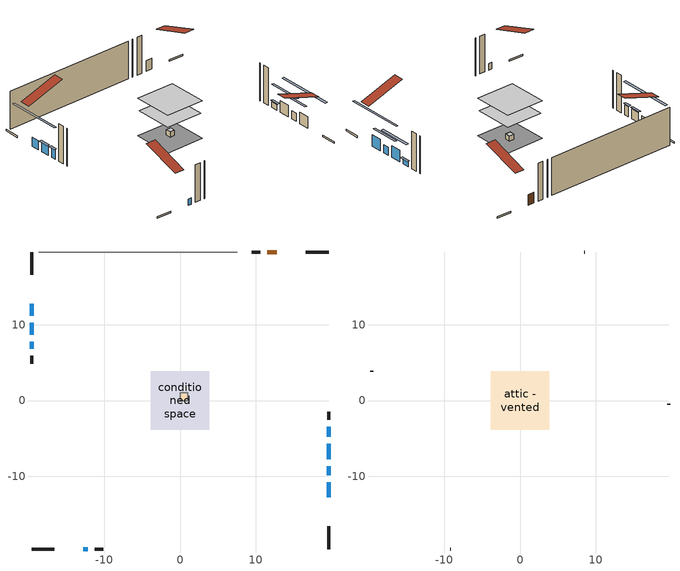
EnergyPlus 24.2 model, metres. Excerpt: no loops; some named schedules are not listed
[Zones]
central ac and furnace airloop ret air zone
 floor adiabatic (AdiabaticConst): 0,0 0,1 1,1 1,0 z0
 wall adiabatic (AdiabaticConst): 0,1 0,0 1,0 1,1 0,1 z0:1
 ceiling adiabatic (AdiabaticConst): 1,0 1,1 0,1 0,0 z1
conditioned space
 floor adiabatic (AdiabaticFloorConstruction): -3.7,-3.7 -3.7,3.7 3.7,3.7 3.7,-3.7 z4.88
 floor foundation (Slab1 construction): -3.85,-3.85 -3.85,3.85 3.85,3.85 3.85,-3.85 z0
 wall outside (RimJoist1 construction): 19.63,19.63 16.65,19.63 / -19.63,-19.63 -16.65,-19.63 / -19.63,19.63 -19.63,16.65 / 19.63,-19.63 19.63,-16.65 z0:0.3
 wall outside (AdiabaticWallConstruction 1): 12.82,19.63 11.52,19.63 z0:2.03
 wall outside (AdiabaticWallConstruction): 19.63,-12.82 19.63,-10.79 / 19.63,-7.76 19.63,-5.73 z0:2.23; -12.82,-19.63 -12.17,-19.63 z0:1.22; 19.63,-9.86 19.63,-8.69 z0:1.58; -19.63,12.82 -19.63,11.23 z0:1.75; 19.63,-4.8 19.63,-3.48 z0:1.07; -19.63,10.3 -19.63,8.68 / -19.63,7.75 -19.63,6.83 z0:1.93
 wall outside (Wall1 construction): 10.59,19.63 9.52,19.63 / -11.24,-19.63 -10.17,-19.63 / -19.63,5.9 -19.63,4.83 / 19.63,-2.55 19.63,-1.48 z0:7.32
 wall adiabatic (Wall5 construction): 7.56,19.63 -18.7,19.63 z0:7.32
 window (WindowConstruction): 19.63,-12.82 19.63,-10.79 z0:2.23
 window (WindowConstruction 1): -12.82,-19.63 -12.17,-19.63 z0:1.22
 window (WindowConstruction 2): 19.63,-9.86 19.63,-8.69 z0:1.58
 window (WindowConstruction 3): 19.63,-7.76 19.63,-5.73 z0:2.23
 window (WindowConstruction 4): -19.63,12.82 -19.63,11.23 z0:1.75
 window (WindowConstruction 5): 19.63,-4.8 19.63,-3.48 z0:1.07
 window (WindowConstruction 6): -19.63,10.3 -19.63,8.68 z0:1.93
 window (WindowConstruction 7): -19.63,7.75 -19.63,6.83 z0:1.93
 door (Door): 12.82,19.63 11.52,19.63 z0:2.03
 ceiling adiabatic (AdiabaticFloorConstruction): 3.7,-3.7 3.7,3.7 -3.7,3.7 -3.7,-3.7 z4.88
attic - vented
 floor to conditioned space (Floor1 construction Reversed): -3.85,-3.85 -3.85,3.85 3.85,3.85 3.85,-3.85 z7.32
 wall outside (Wall4 construction): 8.59,19.63 8.48,19.63 / -9.24,-19.63 -9.14,-19.63 / -19.63,3.9 -19.63,3.8 / 19.63,-0.55 19.63,-0.45 z0:7.32
 roof outside (Roof1 construction): 13.75,19.63,7.32 13.75,12.14,9.81 15.72,12.14,9.81 15.72,19.63,7.32; -13.75,-19.63,7.32 -13.75,-12.14,9.81 -15.72,-12.14,9.81 -15.72,-19.63,7.32; -19.63,13.75,7.32 -12.14,13.75,9.81 -12.14,15.72,9.81 -19.63,15.72,7.32; 19.63,-13.75,7.32 12.14,-13.75,9.81 12.14,-15.72,9.81 19.63,-15.72,7.32
shading: 19.63,-6.18 19.63,-17.43 20.04,-17.43 20.04,-6.18 z6.84; 19.63,-6.46 19.63,-12.09 20.04,-12.09 20.04,-6.46 z3.81; 19.63,-3.5 19.63,-9.99 20.04,-9.99 20.04,-3.5 z4.47; -19.63,6.62 -19.63,17.43 -20.04,17.43 -20.04,6.62 z6.36; 19.63,-3.28 19.63,-5 20.04,-5 20.04,-3.28 z1.27; -19.63,8.48 -19.63,10.5 -20.04,10.5 -20.04,8.48 z2.13; -19.63,6.63 -19.63,7.95 -20.04,7.95 -20.04,6.63 z2.13
[Building]
Building 1: Terrain=Suburbs
[Site:Location]
Toronto Intl AP_ON: Latitude {deg}=43.68; Longitude {deg}=-79.63; Time Zone {hr}=-5; Elevation {m}=173; Keep Site Location Information=Yes
[Site:GroundTemperature:Shallow]
4.59119, 2.66285, 2.50842, 3.42352, 7.09712, 10.7536, 13.9236, 15.9317, 16.1023, 14.4691, 11.3799, 7.83558
[Site:WaterMainsTemperature]
Calculation Method=Schedule; Temperature Schedule=mains temperature schedule
[Material] Roughness=Rough; Thermal Absorptance=0.9
Name | Thickness {m} | Conductivity {W/m-K} | Density {kg/m3} | Specific Heat {J/kg-K} | Solar Absorptance | Visible Absorptance
asphalt or fiberglass shingles | 0.00635 | 0.162714 | 1121.4 | 1465.45 | 0.4 | 0.4
ceiling loosefill ins | 0.169333 | 0.0480833 | 16.02 | 1046.75 | 0.7 | 0.7
ceiling stud and cavity | 0.1397 | 0.583349 | 65.682 | 1177.47 | 0.7 | 0.7
concrete 4.0 in. | 0.1016 | 1.803125 | 2242.8 | 837.4 | 0.7 | 0.7
door material | 0.04445 | 0.053851 | 512.64 | 1214.23 | 0.7 | 0.7
floor covering | 0.0127 | 0.0433444 | 54.468 | 1339.84 | 0.6 | 0.6
floor rigid ins; wall rigid ins | 0.512978 | 0.029427 | 32.04 | 1214.23 | 0.7 | 0.7
floor stud and cavity | 0.1397 | 1.75129 | 37.0049 | 1207.88 | 0.7 | 0.7
furniture material conditioned space 1 | 0.1524 | 0.115458 | 640.8 | 1214.23 | 0.6 | 0.6
gypsum board | 0.0127 | 0.160291 | 801 | 837.4 | 0.6 | 0.6
osb sheathing 0.5 in. | 0.0127 | 0.115458 | 512.64 | 1214.23 | 0.7 | 0.7
osb sheathing 0.5 in. 1 | 0.0127 | 0.115458 | 512.64 | 1214.23 | 0.4 | 0.4
osb sheathing 0.75 in. | 0.01905 | 0.115458 | 512.64 | 1214.23 | 0.7 | 0.7
osb sheathing 2.0 in. | 0.0508 | 0.115458 | 512.64 | 1214.23 | 0.7 | 0.7
rim joist stud and cavity | 0.0508 | 0.0454632 | 125.044 | 1163.47 | 0.6 | 0.6
wall stud and cavity | 0.1397 | 0.0896479 | 139.0536 | 1170.24 | 0.7 | 0.7
wall stud and cavity 1 | 0.0889 | 6.9971 | 50.32683 | 1063.81 | 0.6 | 0.6
wall stud and cavity 2 | 0.1397 | 0.0811608 | 139.0536 | 1170.24 | 0.7 | 0.7
wall stud and cavity 3 | 0.0889 | 0.380278 | 52.3479 | 1209.89 | 0.7 | 0.7
wall stud and cavity 4 | 0.0889 | 0.391764 | 83.0341 | 1211.67 | 0.7 | 0.7
wood siding | 0.0254 | 0.102417 | 544.68 | 1172.36 | 0.4 | 0.4
wood siding 1 | 0.00254 | 0.102417 | 544.68 | 1172.36 | 0.4 | 0.4
wood siding 2; wood siding 3; wood siding 4 | 0.0254 | 0.102417 | 544.68 | 1172.36 | 0.7 | 0.7
[Material:NoMass]
Adiabatic: Roughness=Rough; Thermal Resistance {m2-K/W}=176.1; Thermal Absorptance=0.9; Solar Absorptance=0.7; Visible Absorptance=0.7
[WindowMaterial:SimpleGlazingSystem]
Name | U-Factor {W/m2-K} | Solar Heat Gain Coefficient
WindowMaterial | 2.96278 | 0.61
WindowMaterial 1 | 3.08997 | 0.62
WindowMaterial 2 | 2.91168 | 0.67
WindowMaterial 3 | 2.89351 | 0.69
WindowMaterial 4 | 2.98322 | 0.56
WindowMaterial 5 | 2.90089 | 0.65
WindowMaterial 6 | 2.93609 | 0.6
[Construction]
AdiabaticConst: Adiabatic
AdiabaticFloorConstruction: floor stud and cavity, floor rigid ins, osb sheathing 0.75 in., floor covering
AdiabaticWallConstruction: wood siding 3, wall rigid ins, wall stud and cavity 3, gypsum board
AdiabaticWallConstruction 1: wood siding 4, wall rigid ins, wall stud and cavity 3, gypsum board
Door: door material
Floor1 construction Reversed: gypsum board, ceiling stud and cavity, ceiling loosefill ins
furniture construction conditioned space 1: furniture material conditioned space 1
PartitionWallConstruction: gypsum board, wall stud and cavity 4, gypsum board
RimJoist1 construction: wood siding 2, osb sheathing 2.0 in., rim joist stud and cavity
Roof1 construction: asphalt or fiberglass shingles
Slab1 construction: concrete 4.0 in.
Wall1 construction: wood siding, osb sheathing 0.5 in., wall stud and cavity, gypsum board
Wall4 construction: wood siding 1, wall stud and cavity 1
Wall5 construction: osb sheathing 0.5 in. 1, wall stud and cavity 2, gypsum board
WindowConstruction; WindowConstruction 3: WindowMaterial
WindowConstruction 1: WindowMaterial 1
WindowConstruction 2: WindowMaterial 2
WindowConstruction 4: WindowMaterial 3
WindowConstruction 5: WindowMaterial 4
WindowConstruction 6: WindowMaterial 5
WindowConstruction 7: WindowMaterial 6
[Zone] Multiplier=1
Name | Volume {m3} | Part of Total Floor Area
attic - vented | 24.0188 | Yes
central ac and furnace airloop ret air zone | 1 | No
conditioned space | 435.9 | Yes
[Space]
Name | Zone | Volume {m3} | Space Type
attic - vented 1 | attic - vented | 24.0188
central ac and furnace airloop ret air space | central ac and furnace airloop ret air zone |  | Plenum Space Type
conditioned space 1 | conditioned space | 435.9
[OtherEquipment] Design Level Calculation Method=EquipmentLevel
Name | Fuel Type | Zone or ZoneList or Space or SpaceList | Schedule | Design Level {W} | Fraction Latent | Fraction Radiant | Fraction Lost
central ac and furnace airloop_0 RetCondToDZ; central ac and furnace airloop_0 SupCondToDZ; central ac and furnace airloop_0 SupSensLkToDZ | None | attic - vented 1 | Always On Discrete | 0 | 0 | 0 | 0
central ac and furnace airloop_0 SupLatLkToDZ | None | attic - vented 1 | Always On Discrete | 0 | 1 | 0 | 0
central ac and furnace airloop_0 RetCondToRP; central ac and furnace airloop_0 RetSensLkToRP | None | central ac and furnace airloop ret air space | Always On Discrete | 0 | 0 | 0 | 0
central ac and furnace airloop_0 RetLatLkToRP | None | central ac and furnace airloop ret air space | Always On Discrete | 0 | 1 | 0 | 0
central ac and furnace airloop_0 SupCondToLv; central ac and furnace airloop_0 SupSensLkToCond; mech vent house fan sensible load | None | conditioned space 1 | Always On Discrete | 0 | 0 | 0 | 0
central ac and furnace airloop_0 SupLatLkToCond; mech vent house fan latent load | None | conditioned space 1 | Always On Discrete | 0 | 1 | 0 | 0
clothes dryer 1 | Electricity | conditioned space 1 | clothes dryer schedule | 0 | 0.015 | 0.081 | 0.85
cooking range 1 | Electricity | conditioned space 1 | cooking range schedule | 0 | 0.08 | 0.432 | 0.2
general water use latent | None | conditioned space 1 | general water use schedule | 59.3978 | 1 | 0 | 0
general water use sensible | None | conditioned space 1 | general water use schedule | -58.539 | 0 | 0.6 | 0
water heater energy adjustment1 | NaturalGas | conditioned space 1 | Always On Discrete | 0.01 | 0 | 0 | 1
[ZoneInfiltration:DesignFlowRate] Schedule=Always On Discrete; Design Flow Rate Calculation Method=Flow/Zone; Design Flow Rate {m3/s}=0
Name | Zone or ZoneList or Space or SpaceList
attic_vented 1 duct leakage imbalance infil flow | attic - vented 1
infil flow; natural vent flow; whole house fan flow | conditioned space 1
[ZoneInfiltration:EffectiveLeakageArea]
infil attic - vented 1: Zone or Space=attic - vented 1; Schedule=Always On Discrete; Effective Air Leakage Area {cm2}=2450.48; Stack Coefficient=0.000682425; Wind Coefficient=1.76501e-05
[ZoneMixing] Schedule=Always On Continuous; Design Flow Rate Calculation Method=Flow/Zone; Design Flow Rate {m3/s}=0
Name | Zone or Space | Source Zone or Space
central ac and furnace airloop_0 ZoneMixCondToDZ mix; whole house fan mix | attic - vented | conditioned space
central ac and furnace airloop_0 ZoneMixDZToCond mix | conditioned space | attic - vented
[SpaceList]
Plenum Space Type: central ac and furnace airloop ret air space
[SurfaceProperty:ExposedFoundationPerimeter]
Slab1: Exposed Perimeter Calculation Method=TotalExposedPerimeter; Total Exposed Perimeter {m}=8.10201
[InternalMass] Zone or ZoneList=conditioned space; Space or SpaceList=conditioned space 1
Name | Construction | Surface Area {m2}
furniture mass conditioned space 1 | furniture construction conditioned space 1 | 45.6079
partition wall mass | PartitionWallConstruction | 114.02
[Lights]
interior lighting: Zone or ZoneList or Space or SpaceList=conditioned space 1; Schedule=interior lighting schedule; Design Level Calculation Method=LightingLevel; Lighting Level {W}=343.2; Return Air Fraction=0; Fraction Radiant=0.6; Fraction Visible=0.2; Fraction Replaceable=1
[People]
occupants: Zone or ZoneList or Space or SpaceList=conditioned space 1; Number of People Schedule=occupants schedule; Number of People Calculation Method=People; Number of People=3; Fraction Radiant=0.314171; Sensible Heat Fraction=0.56303; Activity Level Schedule=occupants activity schedule; Carbon Dioxide Generation Rate {m3/s-W}=0; Enable ASHRAE 55 Comfort Warnings=No; Mean Radiant Temperature Calculation Type=EnclosureAveraged
[ElectricEquipment] Zone or ZoneList or Space or SpaceList=conditioned space 1; Design Level Calculation Method=EquipmentLevel
Name | Schedule | Design Level {W} | Fraction Latent | Fraction Radiant | Fraction Lost
clothes dryer | clothes dryer schedule | 140.772 | 0.015 | 0.081 | 0.85
clothes washer | clothes washer schedule | 32.1985 | 0.03 | 0.162 | 0.7
cooking range | cooking range schedule | 208.969 | 0.08 | 0.432 | 0.2
dishwasher | dishwasher schedule | 66.8632 | 0.3 | 0.18 | 0.4
fridge | fridge schedule | 72.9452 | 0 | 0.6 | 0
mech vent bath fan 0 | mech vent bath fan 0 schedule | 50.2 | 0 | 0 | 1
mech vent bath fan 1 | mech vent bath fan 1 schedule | 50.2 | 0 | 0 | 1
mech vent bath fan 2 | mech vent bath fan 2 schedule | 50.2 | 0 | 0 | 1
mech vent house fan | mech vent house fan schedule | 0 | 0 | 0 | 1
mech vent house fan cfis | mech vent house fan cfis schedule | 0 | 0 | 0 | 0
mech vent range fan 0 | mech vent range fan 0 schedule | 57 | 0 | 0 | 1
misc plug loads | misc plug loads schedule | 494.7 | 0.045 | 0.513 | 0.1
whole house fan | Always On Discrete | 0 | 0 | 0 | 1
[AirLoopHVAC:ReturnPlenum]
Air Loop HVAC Return Plenum 1: Zone=central ac and furnace airloop ret air zone
[Foundation:Kiva]
Foundation Kiva 1: Initial Indoor Air Temperature {C}=18; Wall Height Above Grade {m}=0.1016; Wall Depth Below Slab {m}=0.2032
[Foundation:Kiva:Settings]
Soil Conductivity {W/m-K}=0.849921; Soil Density {kg/m3}=1842.3; Soil Specific Heat {J/kg-K}=418.7; Ground Solar Absorptivity=0.9; Ground Thermal Absorptivity=0.9; Ground Surface Roughness {m}=0.03; Far-Field Width {m}=40; Deep-Ground Boundary Condition=ZeroFlux; Deep-Ground Depth {m}=40; Minimum Cell Dimension {m}=0.2; Maximum Cell Growth Coefficient=3; Simulation Timestep=Timestep
[Exterior:Lights]
exterior lighting: Schedule=exterior lighting schedule; Design Level {W}=75.6
[EnergyManagementSystem:Sensor] Output:Variable or Output:Meter Index Key=attic - vented
Name | Output:Variable or Output:Meter
central_ac_and_furnace_airloop_0_DZ_T_s | Zone Air Temperature
central_ac_and_furnace_airloop_0_DZ_W_s | Zone Mean Air Humidity Ratio
[Schedule:Constant]
Name | Hourly Value
Always On Discrete; Always On Continuous; mech vent house fan schedule; mech vent house fan cfis schedule | 1
occupants activity schedule | 117.228
fridge schedule | 0
[Schedule:Week:Daily]
interior lighting schedule Week Rule - Jan1-Jan27: interior lighting schedule day, interior lighting schedule day, interior lighting schedule day, interior lighting schedule day, interior lighting schedule day, interior lighting schedule day, interior lighting schedule day, interior lighting schedule default day, interior lighting schedule default day, interior lighting schedule default day, interior lighting schedule default day, interior lighting schedule default day
interior lighting schedule Week Rule - Jan28-Feb3: interior lighting schedule day, interior lighting schedule day, interior lighting schedule day, interior lighting schedule day, interior lighting schedule day 1, interior lighting schedule day 1, interior lighting schedule day 1, interior lighting schedule default day, interior lighting schedule default day, interior lighting schedule default day, interior lighting schedule default day, interior lighting schedule default day
interior lighting schedule Week Rule - Feb4-Feb24: interior lighting schedule day 1, interior lighting schedule day 1, interior lighting schedule day 1, interior lighting schedule day 1, interior lighting schedule day 1, interior lighting schedule day 1, interior lighting schedule day 1, interior lighting schedule default day, interior lighting schedule default day, interior lighting schedule default day, interior lighting schedule default day, interior lighting schedule default day
interior lighting schedule Week Rule - Feb25-Mar3: interior lighting schedule day 1, interior lighting schedule day 1, interior lighting schedule day 1, interior lighting schedule day 1, interior lighting schedule day 2, interior lighting schedule day 2, interior lighting schedule day 2, interior lighting schedule default day, interior lighting schedule default day, interior lighting schedule default day, interior lighting schedule default day, interior lighting schedule default day
interior lighting schedule Week Rule - Mar4-Mar31: interior lighting schedule day 2, interior lighting schedule day 2, interior lighting schedule day 2, interior lighting schedule day 2, interior lighting schedule day 2, interior lighting schedule day 2, interior lighting schedule day 2, interior lighting schedule default day, interior lighting schedule default day, interior lighting schedule default day, interior lighting schedule default day, interior lighting schedule default day
interior lighting schedule Week Rule - Apr1-Apr28: interior lighting schedule day 3, interior lighting schedule day 3, interior lighting schedule day 3, interior lighting schedule day 3, interior lighting schedule day 3, interior lighting schedule day 3, interior lighting schedule day 3, interior lighting schedule default day, interior lighting schedule default day, interior lighting schedule default day, interior lighting schedule default day, interior lighting schedule default day
interior lighting schedule Week Rule - Apr29-May5: interior lighting schedule day 3, interior lighting schedule day 3, interior lighting schedule day 4, interior lighting schedule day 4, interior lighting schedule day 4, interior lighting schedule day 4, interior lighting schedule day 4, interior lighting schedule default day, interior lighting schedule default day, interior lighting schedule default day, interior lighting schedule default day, interior lighting schedule default day
interior lighting schedule Week Rule - May6-May26: interior lighting schedule day 4, interior lighting schedule day 4, interior lighting schedule day 4, interior lighting schedule day 4, interior lighting schedule day 4, interior lighting schedule day 4, interior lighting schedule day 4, interior lighting schedule default day, interior lighting schedule default day, interior lighting schedule default day, interior lighting schedule default day, interior lighting schedule default day
interior lighting schedule Week Rule - May27-Jun2: interior lighting schedule day 4, interior lighting schedule day 4, interior lighting schedule day 4, interior lighting schedule day 4, interior lighting schedule day 4, interior lighting schedule day 5, interior lighting schedule day 5, interior lighting schedule default day, interior lighting schedule default day, interior lighting schedule default day, interior lighting schedule default day, interior lighting schedule default day
interior lighting schedule Week Rule - Jun3-Jun30: interior lighting schedule day 5, interior lighting schedule day 5, interior lighting schedule day 5, interior lighting schedule day 5, interior lighting schedule day 5, interior lighting schedule day 5, interior lighting schedule day 5, interior lighting schedule default day, interior lighting schedule default day, interior lighting schedule default day, interior lighting schedule default day, interior lighting schedule default day
interior lighting schedule Week Rule - Jul1-Jul28: interior lighting schedule day 6, interior lighting schedule day 6, interior lighting schedule day 6, interior lighting schedule day 6, interior lighting schedule day 6, interior lighting schedule day 6, interior lighting schedule day 6, interior lighting schedule default day, interior lighting schedule default day, interior lighting schedule default day, interior lighting schedule default day, interior lighting schedule default day
interior lighting schedule Week Rule - Jul29-Aug4: interior lighting schedule day 6, interior lighting schedule day 6, interior lighting schedule day 6, interior lighting schedule day 7, interior lighting schedule day 7, interior lighting schedule day 7, interior lighting schedule day 7, interior lighting schedule default day, interior lighting schedule default day, interior lighting schedule default day, interior lighting schedule default day, interior lighting schedule default day
interior lighting schedule Week Rule - Aug5-Aug25: interior lighting schedule day 7, interior lighting schedule day 7, interior lighting schedule day 7, interior lighting schedule day 7, interior lighting schedule day 7, interior lighting schedule day 7, interior lighting schedule day 7, interior lighting schedule default day, interior lighting schedule default day, interior lighting schedule default day, interior lighting schedule default day, interior lighting schedule default day
interior lighting schedule Week Rule - Aug26-Sep1: interior lighting schedule day 7, interior lighting schedule day 7, interior lighting schedule day 7, interior lighting schedule day 7, interior lighting schedule day 7, interior lighting schedule day 7, interior lighting schedule day 8, interior lighting schedule default day, interior lighting schedule default day, interior lighting schedule default day, interior lighting schedule default day, interior lighting schedule default day
interior lighting schedule Week Rule - Sep2-Sep29: interior lighting schedule day 8, interior lighting schedule day 8, interior lighting schedule day 8, interior lighting schedule day 8, interior lighting schedule day 8, interior lighting schedule day 8, interior lighting schedule day 8, interior lighting schedule default day, interior lighting schedule default day, interior lighting schedule default day, interior lighting schedule default day, interior lighting schedule default day
interior lighting schedule Week Rule - Sep30-Oct6: interior lighting schedule day 8, interior lighting schedule day 9, interior lighting schedule day 9, interior lighting schedule day 9, interior lighting schedule day 9, interior lighting schedule day 9, interior lighting schedule day 9, interior lighting schedule default day, interior lighting schedule default day, interior lighting schedule default day, interior lighting schedule default day, interior lighting schedule default day
interior lighting schedule Week Rule - Oct7-Oct27: interior lighting schedule day 9, interior lighting schedule day 9, interior lighting schedule day 9, interior lighting schedule day 9, interior lighting schedule day 9, interior lighting schedule day 9, interior lighting schedule day 9, interior lighting schedule default day, interior lighting schedule default day, interior lighting schedule default day, interior lighting schedule default day, interior lighting schedule default day
interior lighting schedule Week Rule - Oct28-Nov3: interior lighting schedule day 9, interior lighting schedule day 9, interior lighting schedule day 9, interior lighting schedule day 9, interior lighting schedule day 10, interior lighting schedule day 10, interior lighting schedule day 10, interior lighting schedule default day, interior lighting schedule default day, interior lighting schedule default day, interior lighting schedule default day, interior lighting schedule default day
interior lighting schedule Week Rule - Nov4-Nov24: interior lighting schedule day 10, interior lighting schedule day 10, interior lighting schedule day 10, interior lighting schedule day 10, interior lighting schedule day 10, interior lighting schedule day 10, interior lighting schedule day 10, interior lighting schedule default day, interior lighting schedule default day, interior lighting schedule default day, interior lighting schedule default day, interior lighting schedule default day
interior lighting schedule Week Rule - Nov25-Dec1: interior lighting schedule day 10, interior lighting schedule day 10, interior lighting schedule day 10, interior lighting schedule day 10, interior lighting schedule day 10, interior lighting schedule day 10, interior lighting schedule day 11, interior lighting schedule default day, interior lighting schedule default day, interior lighting schedule default day, interior lighting schedule default day, interior lighting schedule default day
interior lighting schedule Week Rule - Dec2-Dec31: interior lighting schedule day 11, interior lighting schedule day 11, interior lighting schedule day 11, interior lighting schedule day 11, interior lighting schedule day 11, interior lighting schedule day 11, interior lighting schedule day 11, interior lighting schedule default day, interior lighting schedule default day, interior lighting schedule default day, interior lighting schedule default day, interior lighting schedule default day
occupants schedule Week Rule - Jan1-Dec31: occupants schedule day, occupants schedule day, occupants schedule day, occupants schedule day, occupants schedule day, occupants schedule day, occupants schedule day, occupants schedule default day, occupants schedule default day, occupants schedule default day, occupants schedule default day, occupants schedule default day
clothes dryer schedule Week Rule - Jan1-Dec31: clothes dryer schedule day, clothes dryer schedule day, clothes dryer schedule day, clothes dryer schedule day, clothes dryer schedule day, clothes dryer schedule day, clothes dryer schedule day, clothes dryer schedule default day, clothes dryer schedule default day, clothes dryer schedule default day, clothes dryer schedule default day, clothes dryer schedule default day
clothes washer schedule Week Rule - Jan1-Dec31: clothes washer schedule day, clothes washer schedule day, clothes washer schedule day, clothes washer schedule day, clothes washer schedule day, clothes washer schedule day, clothes washer schedule day, clothes washer schedule default day, clothes washer schedule default day, clothes washer schedule default day, clothes washer schedule default day, clothes washer schedule default day
cooking range schedule Week Rule - Jan1-Dec31: cooking range schedule day, cooking range schedule day, cooking range schedule day, cooking range schedule day, cooking range schedule day, cooking range schedule day, cooking range schedule day, cooking range schedule default day, cooking range schedule default day, cooking range schedule default day, cooking range schedule default day, cooking range schedule default day
dishwasher schedule Week Rule - Jan1-Dec31: dishwasher schedule day, dishwasher schedule day, dishwasher schedule day, dishwasher schedule day, dishwasher schedule day, dishwasher schedule day, dishwasher schedule day, dishwasher schedule default day, dishwasher schedule default day, dishwasher schedule default day, dishwasher schedule default day, dishwasher schedule default day
mech vent bath fan 0 schedule Week Rule - Jan1-Dec31: mech vent bath fan 0 schedule day, mech vent bath fan 0 schedule day, mech vent bath fan 0 schedule day, mech vent bath fan 0 schedule day, mech vent bath fan 0 schedule day, mech vent bath fan 0 schedule day, mech vent bath fan 0 schedule day, mech vent bath fan 0 schedule default day, mech vent bath fan 0 schedule default day, mech vent bath fan 0 schedule default day, mech vent bath fan 0 schedule default day, mech vent bath fan 0 schedule default day
mech vent bath fan 1 schedule Week Rule - Jan1-Dec31: mech vent bath fan 1 schedule day, mech vent bath fan 1 schedule day, mech vent bath fan 1 schedule day, mech vent bath fan 1 schedule day, mech vent bath fan 1 schedule day, mech vent bath fan 1 schedule day, mech vent bath fan 1 schedule day, mech vent bath fan 1 schedule default day, mech vent bath fan 1 schedule default day, mech vent bath fan 1 schedule default day, mech vent bath fan 1 schedule default day, mech vent bath fan 1 schedule default day
mech vent bath fan 2 schedule Week Rule - Jan1-Dec31: mech vent bath fan 2 schedule day, mech vent bath fan 2 schedule day, mech vent bath fan 2 schedule day, mech vent bath fan 2 schedule day, mech vent bath fan 2 schedule day, mech vent bath fan 2 schedule day, mech vent bath fan 2 schedule day, mech vent bath fan 2 schedule default day, mech vent bath fan 2 schedule default day, mech vent bath fan 2 schedule default day, mech vent bath fan 2 schedule default day, mech vent bath fan 2 schedule default day
mech vent range fan 0 schedule Week Rule - Jan1-Dec31: mech vent range fan 0 schedule day, mech vent range fan 0 schedule day, mech vent range fan 0 schedule day, mech vent range fan 0 schedule day, mech vent range fan 0 schedule day, mech vent range fan 0 schedule day, mech vent range fan 0 schedule day, mech vent range fan 0 schedule default day, mech vent range fan 0 schedule default day, mech vent range fan 0 schedule default day, mech vent range fan 0 schedule default day, mech vent range fan 0 schedule default day
misc plug loads schedule Week Rule - Jan1-Dec31: misc plug loads schedule day, misc plug loads schedule day, misc plug loads schedule day, misc plug loads schedule day, misc plug loads schedule day, misc plug loads schedule day, misc plug loads schedule day, misc plug loads schedule default day, misc plug loads schedule default day, misc plug loads schedule default day, misc plug loads schedule default day, misc plug loads schedule default day
general water use schedule Week Rule - Jan1-Dec31: general water use schedule day, general water use schedule day, general water use schedule day, general water use schedule day, general water use schedule day, general water use schedule day, general water use schedule day, general water use schedule default day, general water use schedule default day, general water use schedule default day, general water use schedule default day, general water use schedule default day
exterior lighting schedule Week Rule - Jan1-Jan27: exterior lighting schedule day, exterior lighting schedule day, exterior lighting schedule day, exterior lighting schedule day, exterior lighting schedule day, exterior lighting schedule day, exterior lighting schedule day, exterior lighting schedule default day, exterior lighting schedule default day, exterior lighting schedule default day, exterior lighting schedule default day, exterior lighting schedule default day
exterior lighting schedule Week Rule - Jan28-Feb3: exterior lighting schedule day, exterior lighting schedule day, exterior lighting schedule day, exterior lighting schedule day, exterior lighting schedule day 1, exterior lighting schedule day 1, exterior lighting schedule day 1, exterior lighting schedule default day, exterior lighting schedule default day, exterior lighting schedule default day, exterior lighting schedule default day, exterior lighting schedule default day
exterior lighting schedule Week Rule - Feb4-Feb24: exterior lighting schedule day 1, exterior lighting schedule day 1, exterior lighting schedule day 1, exterior lighting schedule day 1, exterior lighting schedule day 1, exterior lighting schedule day 1, exterior lighting schedule day 1, exterior lighting schedule default day, exterior lighting schedule default day, exterior lighting schedule default day, exterior lighting schedule default day, exterior lighting schedule default day
exterior lighting schedule Week Rule - Feb25-Mar3: exterior lighting schedule day 1, exterior lighting schedule day 1, exterior lighting schedule day 1, exterior lighting schedule day 1, exterior lighting schedule day 2, exterior lighting schedule day 2, exterior lighting schedule day 2, exterior lighting schedule default day, exterior lighting schedule default day, exterior lighting schedule default day, exterior lighting schedule default day, exterior lighting schedule default day
exterior lighting schedule Week Rule - Mar4-Mar31: exterior lighting schedule day 2, exterior lighting schedule day 2, exterior lighting schedule day 2, exterior lighting schedule day 2, exterior lighting schedule day 2, exterior lighting schedule day 2, exterior lighting schedule day 2, exterior lighting schedule default day, exterior lighting schedule default day, exterior lighting schedule default day, exterior lighting schedule default day, exterior lighting schedule default day
exterior lighting schedule Week Rule - Apr1-Apr28: exterior lighting schedule day 3, exterior lighting schedule day 3, exterior lighting schedule day 3, exterior lighting schedule day 3, exterior lighting schedule day 3, exterior lighting schedule day 3, exterior lighting schedule day 3, exterior lighting schedule default day, exterior lighting schedule default day, exterior lighting schedule default day, exterior lighting schedule default day, exterior lighting schedule default day
exterior lighting schedule Week Rule - Apr29-May5: exterior lighting schedule day 3, exterior lighting schedule day 3, exterior lighting schedule day 4, exterior lighting schedule day 4, exterior lighting schedule day 4, exterior lighting schedule day 4, exterior lighting schedule day 4, exterior lighting schedule default day, exterior lighting schedule default day, exterior lighting schedule default day, exterior lighting schedule default day, exterior lighting schedule default day
exterior lighting schedule Week Rule - May6-May26: exterior lighting schedule day 4, exterior lighting schedule day 4, exterior lighting schedule day 4, exterior lighting schedule day 4, exterior lighting schedule day 4, exterior lighting schedule day 4, exterior lighting schedule day 4, exterior lighting schedule default day, exterior lighting schedule default day, exterior lighting schedule default day, exterior lighting schedule default day, exterior lighting schedule default day
exterior lighting schedule Week Rule - May27-Jun2: exterior lighting schedule day 4, exterior lighting schedule day 4, exterior lighting schedule day 4, exterior lighting schedule day 4, exterior lighting schedule day 4, exterior lighting schedule day 5, exterior lighting schedule day 5, exterior lighting schedule default day, exterior lighting schedule default day, exterior lighting schedule default day, exterior lighting schedule default day, exterior lighting schedule default day
exterior lighting schedule Week Rule - Jun3-Jun30: exterior lighting schedule day 5, exterior lighting schedule day 5, exterior lighting schedule day 5, exterior lighting schedule day 5, exterior lighting schedule day 5, exterior lighting schedule day 5, exterior lighting schedule day 5, exterior lighting schedule default day, exterior lighting schedule default day, exterior lighting schedule default day, exterior lighting schedule default day, exterior lighting schedule default day
exterior lighting schedule Week Rule - Jul1-Jul28: exterior lighting schedule day 6, exterior lighting schedule day 6, exterior lighting schedule day 6, exterior lighting schedule day 6, exterior lighting schedule day 6, exterior lighting schedule day 6, exterior lighting schedule day 6, exterior lighting schedule default day, exterior lighting schedule default day, exterior lighting schedule default day, exterior lighting schedule default day, exterior lighting schedule default day
exterior lighting schedule Week Rule - Jul29-Aug4: exterior lighting schedule day 6, exterior lighting schedule day 6, exterior lighting schedule day 6, exterior lighting schedule day 7, exterior lighting schedule day 7, exterior lighting schedule day 7, exterior lighting schedule day 7, exterior lighting schedule default day, exterior lighting schedule default day, exterior lighting schedule default day, exterior lighting schedule default day, exterior lighting schedule default day
exterior lighting schedule Week Rule - Aug5-Aug25: exterior lighting schedule day 7, exterior lighting schedule day 7, exterior lighting schedule day 7, exterior lighting schedule day 7, exterior lighting schedule day 7, exterior lighting schedule day 7, exterior lighting schedule day 7, exterior lighting schedule default day, exterior lighting schedule default day, exterior lighting schedule default day, exterior lighting schedule default day, exterior lighting schedule default day
exterior lighting schedule Week Rule - Aug26-Sep1: exterior lighting schedule day 7, exterior lighting schedule day 7, exterior lighting schedule day 7, exterior lighting schedule day 7, exterior lighting schedule day 7, exterior lighting schedule day 7, exterior lighting schedule day 8, exterior lighting schedule default day, exterior lighting schedule default day, exterior lighting schedule default day, exterior lighting schedule default day, exterior lighting schedule default day
[Schedule:Year]
interior lighting schedule: interior lighting schedule Week Rule - Jan1-Jan27, 1, 1, 1, 27, interior lighting schedule Week Rule - Jan28-Feb3, 1, 28, 2, 3, interior lighting schedule Week Rule - Feb4-Feb24, 2, 4, 2, 24, interior lighting schedule Week Rule - Feb25-Mar3, 2, 25, 3, 3, interior lighting schedule Week Rule - Mar4-Mar31, 3, 4, 3, 31, interior lighting schedule Week Rule - Apr1-Apr28, 4, 1, 4, 28, interior lighting schedule Week Rule - Apr29-May5, 4, 29, 5, 5, interior lighting schedule Week Rule - May6-May26, 5, 6, 5, 26, interior lighting schedule Week Rule - May27-Jun2, 5, 27, 6, 2, interior lighting schedule Week Rule - Jun3-Jun30, 6, 3, 6, 30, interior lighting schedule Week Rule - Jul1-Jul28, 7, 1, 7, 28, interior lighting schedule Week Rule - Jul29-Aug4, 7, 29, 8, 4, interior lighting schedule Week Rule - Aug5-Aug25, 8, 5, 8, 25, interior lighting schedule Week Rule - Aug26-Sep1, 8, 26, 9, 1, interior lighting schedule Week Rule - Sep2-Sep29, 9, 2, 9, 29, interior lighting schedule Week Rule - Sep30-Oct6, 9, 30, 10, 6, interior lighting schedule Week Rule - Oct7-Oct27, 10, 7, 10, 27, interior lighting schedule Week Rule - Oct28-Nov3, 10, 28, 11, 3, interior lighting schedule Week Rule - Nov4-Nov24, 11, 4, 11, 24, interior lighting schedule Week Rule - Nov25-Dec1, 11, 25, 12, 1, interior lighting schedule Week Rule - Dec2-Dec31, 12, 2, 12, 31
occupants schedule: occupants schedule Week Rule - Jan1-Dec31, 1, 1, 12, 31
clothes dryer schedule: clothes dryer schedule Week Rule - Jan1-Dec31, 1, 1, 12, 31
clothes washer schedule: clothes washer schedule Week Rule - Jan1-Dec31, 1, 1, 12, 31
cooking range schedule: cooking range schedule Week Rule - Jan1-Dec31, 1, 1, 12, 31
dishwasher schedule: dishwasher schedule Week Rule - Jan1-Dec31, 1, 1, 12, 31
mech vent bath fan 0 schedule: mech vent bath fan 0 schedule Week Rule - Jan1-Dec31, 1, 1, 12, 31
mech vent bath fan 1 schedule: mech vent bath fan 1 schedule Week Rule - Jan1-Dec31, 1, 1, 12, 31
mech vent bath fan 2 schedule: mech vent bath fan 2 schedule Week Rule - Jan1-Dec31, 1, 1, 12, 31
mech vent range fan 0 schedule: mech vent range fan 0 schedule Week Rule - Jan1-Dec31, 1, 1, 12, 31
misc plug loads schedule: misc plug loads schedule Week Rule - Jan1-Dec31, 1, 1, 12, 31
general water use schedule: general water use schedule Week Rule - Jan1-Dec31, 1, 1, 12, 31
exterior lighting schedule: exterior lighting schedule Week Rule - Jan1-Jan27, 1, 1, 1, 27, exterior lighting schedule Week Rule - Jan28-Feb3, 1, 28, 2, 3, exterior lighting schedule Week Rule - Feb4-Feb24, 2, 4, 2, 24, exterior lighting schedule Week Rule - Feb25-Mar3, 2, 25, 3, 3, exterior lighting schedule Week Rule - Mar4-Mar31, 3, 4, 3, 31, exterior lighting schedule Week Rule - Apr1-Apr28, 4, 1, 4, 28, exterior lighting schedule Week Rule - Apr29-May5, 4, 29, 5, 5, exterior lighting schedule Week Rule - May6-May26, 5, 6, 5, 26, exterior lighting schedule Week Rule - May27-Jun2, 5, 27, 6, 2, exterior lighting schedule Week Rule - Jun3-Jun30, 6, 3, 6, 30, exterior lighting schedule Week Rule - Jul1-Jul28, 7, 1, 7, 28, exterior lighting schedule Week Rule - Jul29-Aug4, 7, 29, 8, 4, exterior lighting schedule Week Rule - Aug5-Aug25, 8, 5, 8, 25, exterior lighting schedule Week Rule - Aug26-Sep1, 8, 26, 9, 1, exterior lighting schedule Week Rule - Sep2-Sep29, 9, 2, 9, 29, exterior lighting schedule Week Rule - Sep30-Oct6, 9, 30, 10, 6, exterior lighting schedule Week Rule - Oct7-Oct27, 10, 7, 10, 27, exterior lighting schedule Week Rule - Oct28-Nov3, 10, 28, 11, 3, exterior lighting schedule Week Rule - Nov4-Nov24, 11, 4, 11, 24, exterior lighting schedule Week Rule - Nov25-Dec1, 11, 25, 12, 1, exterior lighting schedule Week Rule - Dec2-Dec31, 12, 2, 12, 31
[Schedule:Compact]
mains temperature schedule: Through: 01/01, For: AllDays, Until: 24:00, 8.43722, Through: 01/02, For: AllDays, Until: 24:00, 8.37111, Through: 01/03, For: AllDays, Until: 24:00, 8.30611, Through: 01/04, For: AllDays, Until: 24:00, 8.24222, Through: 01/05, For: AllDays, Until: 24:00, 8.17944, Through: 01/06, For: AllDays, Until: 24:00, 8.11833, Through: 01/07, For: AllDays, Until: 24:00, 8.05833, Through: 01/08, For: AllDays, Until: 24:00, 7.99944, Through: 01/09, For: AllDays, Until: 24:00, 7.94222, Through: 01/10, For: AllDays, Until: 24:00, 7.88611, Through: 01/11, For: AllDays, Until: 24:00, 7.83167, Through: 01/12, For: AllDays, Until: 24:00, 7.77833, Through: 01/13, For: AllDays, Until: 24:00, 7.72611, Through: 01/14, For: AllDays, Until: 24:00, 7.67556, Through: 01/15, For: AllDays, Until: 24:00, 7.62667, Through: 01/16, For: AllDays, Until: 24:00, 7.57889, Through: 01/17, For: AllDays, Until: 24:00, 7.53278, Through: 01/18, For: AllDays, Until: 24:00, 7.48778, Through: 01/19, For: AllDays, Until: 24:00, 7.44444, Through: 01/20, For: AllDays, Until: 24:00, 7.40278, Through: 01/21, For: AllDays, Until: 24:00, 7.36278, Through: 01/22, For: AllDays, Until: 24:00, 7.32389, Through: 01/23, For: AllDays, Until: 24:00, 7.28667, Through: 01/24, For: AllDays, Until: 24:00, 7.25056, Through: 01/25, For: AllDays, Until: 24:00, 7.21667, Through: 01/26, For: AllDays, Until: 24:00, 7.18389, Through: 01/27, For: AllDays, Until: 24:00, 7.15278, Through: 01/28, For: AllDays, Until: 24:00, 7.12333, Through: 01/29, For: AllDays, Until: 24:00, 7.09556, Through: 01/30, For: AllDays, Until: 24:00, 7.06944, Through: 01/31, For: AllDays, Until: 24:00, 7.04444, Through: 02/01, For: AllDays, Until: 24:00, 7.02167, Through: 02/02, For: AllDays, Until: 24:00, 7, Through: 02/03, For: AllDays, Until: 24:00, 6.98, Through: 02/04, For: AllDays, Until: 24:00, 6.96222, Through: 02/05, For: AllDays, Until: 24:00, 6.94556, Through: 02/06, For: AllDays, Until: 24:00, 6.93056, Through: 02/07, For: AllDays, Until: 24:00, 6.91722, Through: 02/08, For: AllDays, Until: 24:00, 6.90556, Through: 02/09, For: AllDays, Until: 24:00, 6.89556, Through: 02/10, For: AllDays, Until: 24:00, 6.88722, Through: 02/11, For: AllDays, Until: 24:00, 6.88056, Through: 02/12, For: AllDays, Until: 24:00, 6.875, Through: 02/13, For: AllDays, Until: 24:00, 6.87167, Through: 02/14, For: AllDays, Until: 24:00, 6.87, Through: 02/15, For: AllDays, Until: 24:00, 6.87, Through: 02/16, For: AllDays, Until: 24:00, 6.87167, Through: 02/17, For: AllDays, Until: 24:00, 6.875, Through: 02/18, For: AllDays, Until: 24:00, 6.88, Through: 02/19, For: AllDays, Until: 24:00, 6.88611, Through: 02/20, For: AllDays, Until: 24:00, 6.89444, Through: 02/21, For: AllDays, Until: 24:00, 6.90444, Through: 02/22, For: AllDays, Until: 24:00, 6.91611, Through: 02/23, For: AllDays, Until: 24:00, 6.92889, Through: 02/24, For: AllDays, Until: 24:00, 6.94389, Through: 02/25, For: AllDays, Until: 24:00, 6.96056, Through: 02/26, For: AllDays, Until: 24:00, 6.97833, Through: 02/27, For: AllDays, Until: 24:00, 6.99833, Through: 02/28, For: AllDays, Until: 24:00, 7.01944, Through: 03/01, For: AllDays, Until: 24:00, 7.04222, Through: 03/02, For: AllDays, Until: 24:00, 7.06667, Through: 03/03, For: AllDays, Until: 24:00, 7.09278, Through: 03/04, For: AllDays, Until: 24:00, 7.12056, Through: 03/05, For: AllDays, Until: 24:00, 7.15, Through: 03/06, For: AllDays, Until: 24:00, 7.18111, Through: 03/07, For: AllDays, Until: 24:00, 7.21333, Through: 03/08, For: AllDays, Until: 24:00, 7.24722, Through: 03/09, For: AllDays, Until: 24:00, 7.28278, Through: 03/10, For: AllDays, Until: 24:00, 7.32, Through: 03/11, For: AllDays, Until: 24:00, 7.35889, Through: 03/12, For: AllDays, Until: 24:00, 7.39889, Through: 03/13, For: AllDays, Until: 24:00, 7.44056, Through: 03/14, For: AllDays, Until: 24:00, 7.48389, Through: 03/15, For: AllDays, Until: 24:00, 7.52833, Through: 03/16, For: AllDays, Until: 24:00, 7.57444, Through: 03/17, For: AllDays, Until: 24:00, 7.62222, Through: 03/18, For: AllDays, Until: 24:00, 7.67111, Through: 03/19, For: AllDays, Until: 24:00, 7.72111, Through: 03/20, For: AllDays, Until: 24:00, 7.77333, Through: 03/21, For: AllDays, Until: 24:00, 7.82611, Through: 03/22, For: AllDays, Until: 24:00, 7.88111, Through: 03/23, For: AllDays, Until: 24:00, 7.93667, Through: 03/24, For: AllDays, Until: 24:00, 7.99389, Through: 03/25, For: AllDays, Until: 24:00, 8.05278, Through: 03/26, For: AllDays, Until: 24:00, 8.11278, Through: 03/27, For: AllDays, Until: 24:00, 8.17389, Through: 03/28, For: AllDays, Until: 24:00, 8.23611, Through: 03/29, For: AllDays, Until: 24:00, 8.3, Through: 03/30, For: AllDays, Until: 24:00, 8.365, Through: 03/31, For: AllDays, Until: 24:00, 8.43111, Through: 04/01, For: AllDays, Until: 24:00, 8.49833, Through: 04/02, For: AllDays, Until: 24:00, 8.56722, Through: 04/03, For: AllDays, Until: 24:00, 8.63667, Through: 04/04, For: AllDays, Until: 24:00, 8.70778, Through: 04/05, For: AllDays, Until: 24:00, 8.77944, Through: 04/06, For: AllDays, Until: 24:00, 8.85278, Through: 04/07, For: AllDays, Until: 24:00, 8.92667, Through: 04/08, For: AllDays, Until: 24:00, 9.00222, Through: 04/09, For: AllDays, Until: 24:00, 9.07833, Through: 04/10, For: AllDays, Until: 24:00, 9.15556, Through: 04/11, For: AllDays, Until: 24:00, 9.23389, Through: 04/12, For: AllDays, Until: 24:00, 9.31278, Through: 04/13, For: AllDays, Until: 24:00, 9.39278, Through: 04/14, For: AllDays, Until: 24:00, 9.47389, Through: 04/15, For: AllDays, Until: 24:00, 9.55611, Through: 04/16, For: AllDays, Until: 24:00, 9.63833, Through: 04/17, For: AllDays, Until: 24:00, 9.72222, Through: 04/18, For: AllDays, Until: 24:00, 9.80667, Through: 04/19, For: AllDays, Until: 24:00, 9.89167, Through: 04/20, For: AllDays, Until: 24:00, 9.97778, Through: 04/21, For: AllDays, Until: 24:00, 10.0644, Through: 04/22, For: AllDays, Until: 24:00, 10.1517, Through: 04/23, For: AllDays, Until: 24:00, 10.24, Through: 04/24, For: AllDays, Until: 24:00, 10.3289, Through: 04/25, For: AllDays, Until: 24:00, 10.4183, Through: 04/26, For: AllDays, Until: 24:00, 10.5083, Through: 04/27, For: AllDays, Until: 24:00, 10.5989, Through: 04/28, For: AllDays, Until: 24:00, 10.69, Through: 04/29, For: AllDays, Until: 24:00, 10.7817, Through: 04/30, For: AllDays, Until: 24:00, 10.8739, Through: 05/01, For: AllDays, Until: 24:00, 10.9667, Through: 05/02, For: AllDays, Until: 24:00, 11.0594, Through: 05/03, For: AllDays, Until: 24:00, 11.1533, Through: 05/04, For: AllDays, Until: 24:00, 11.2472, Through: 05/05, For: AllDays, Until: 24:00, 11.3411, Through: 05/06, For: AllDays, Until: 24:00, 11.4361, Through: 05/07, For: AllDays, Until: 24:00, 11.5306, Through: 05/08, For: AllDays, Until: 24:00, 11.6261, Through: 05/09, For: AllDays, Until: 24:00, 11.7217, Through: 05/10, For: AllDays, Until: 24:00, 11.8172, Through: 05/11, For: AllDays, Until: 24:00, 11.9128, Through: 05/12, For: AllDays, Until: 24:00, 12.0089, Through: 05/13, For: AllDays, Until: 24:00, 12.105, Through: 05/14, For: AllDays, Until: 24:00, 12.2017, Through: 05/15, For: AllDays, Until: 24:00, 12.2978, Through: 05/16, For: AllDays, Until: 24:00, 12.3944, Through: 05/17, For: AllDays, Until: 24:00, 12.4906, Through: 05/18, For: AllDays, Until: 24:00, 12.5872, Through: 05/19, For: AllDays, Until: 24:00, 12.6833, Through: 05/20, For: AllDays, Until: 24:00, 12.78, Through: 05/21, For: AllDays, Until: 24:00, 12.8761, Through: 05/22, For: AllDays, Until: 24:00, 12.9722, Through: 05/23, For: AllDays, Until: 24:00, 13.0683, Through: 05/24, For: AllDays, Until: 24:00, 13.1639, Through: 05/25, For: AllDays, Until: 24:00, 13.2594, Through: 05/26, For: AllDays, Until: 24:00, 13.355, Through: 05/27, For: AllDays, Until: 24:00, 13.45, Through: 05/28, For: AllDays, Until: 24:00, 13.545, Through: 05/29, For: AllDays, Until: 24:00, 13.6394, Through: 05/30, For: AllDays, Until: 24:00, 13.7333, Through: 05/31, For: AllDays, Until: 24:00, 13.8272, Through: 06/01, For: AllDays, Until: 24:00, 13.9206, Through: 06/02, For: AllDays, Until: 24:00, 14.0139, Through: 06/03, For: AllDays, Until: 24:00, 14.1061, Through: 06/04, For: AllDays, Until: 24:00, 14.1983, Through: 06/05, For: AllDays, Until: 24:00, 14.2894, Through: 06/06, For: AllDays, Until: 24:00, 14.3806, Through: 06/07, For: AllDays, Until: 24:00, 14.4711, Through: 06/08, For: AllDays, Until: 24:00, 14.5606, Through: 06/09, For: AllDays, Until: 24:00, 14.65, Through: 06/10, For: AllDays, Until: 24:00, 14.7383, Through: 06/11, For: AllDays, Until: 24:00, 14.8267, Through: 06/12, For: AllDays, Until: 24:00, 14.9133, Through: 06/13, For: AllDays, Until: 24:00, 15, Through: 06/14, For: AllDays, Until: 24:00, 15.0856, Through: 06/15, For: AllDays, Until: 24:00, 15.1706, Through: 06/16, For: AllDays, Until: 24:00, 15.255, Through: 06/17, For: AllDays, Until: 24:00, 15.3383, Through: 06/18, For: AllDays, Until: 24:00, 15.4206, Through: 06/19, For: AllDays, Until: 24:00, 15.5022, Through: 06/20, For: AllDays, Until: 24:00, 15.5828, Through: 06/21, For: AllDays, Until: 24:00, 15.6628, Through: 06/22, For: AllDays, Until: 24:00, 15.7417, Through: 06/23, For: AllDays, Until: 24:00, 15.8194, Through: 06/24, For: AllDays, Until: 24:00, 15.8961, Through: 06/25, For: AllDays, Until: 24:00, 15.9722, Through: 06/26, For: AllDays, Until: 24:00, 16.0467, Through: 06/27, For: AllDays, Until: 24:00, 16.1206, Through: 06/28, For: AllDays, Until: 24:00, 16.1933, Through: 06/29, For: AllDays, Until: 24:00, 16.265, Through: 06/30, For: AllDays, Until: 24:00, 16.3356, Through: 07/01, For: AllDays, Until: 24:00, 16.4044, Through: 07/02, For: AllDays, Until: 24:00, 16.4728, Through: 07/03, For: AllDays, Until: 24:00, 16.54, Through: 07/04, For: AllDays, Until: 24:00, 16.6056, Through: 07/05, For: AllDays, Until: 24:00, 16.67, Through: 07/06, For: AllDays, Until: 24:00, 16.7333, Through: 07/07, For: AllDays, Until: 24:00, 16.7956, Through: 07/08, For: AllDays, Until: 24:00, 16.8561, Through: 07/09, For: AllDays, Until: 24:00, 16.9156, Through: 07/10, For: AllDays, Until: 24:00, 16.9739, Through: 07/11, For: AllDays, Until: 24:00, 17.0306, Through: 07/12, For: AllDays, Until: 24:00, 17.0861, Through: 07/13, For: AllDays, Until: 24:00, 17.14, Through: 07/14, For: AllDays, Until: 24:00, 17.1928, Through: 07/15, For: AllDays, Until: 24:00, 17.2439, Through: 07/16, For: AllDays, Until: 24:00, 17.2939, Through: 07/17, For: AllDays, Until: 24:00, 17.3422, Through: 07/18, For: AllDays, Until: 24:00, 17.3894, Through: 07/19, For: AllDays, Until: 24:00, 17.435, Through: 07/20, For: AllDays, Until: 24:00, 17.4794, Through: 07/21, For: AllDays, Until: 24:00, 17.5217, Through: 07/22, For: AllDays, Until: 24:00, 17.5628, Through: 07/23, For: AllDays, Until: 24:00, 17.6028, Through: 07/24, For: AllDays, Until: 24:00, 17.6406, Through: 07/25, For: AllDays, Until: 24:00, 17.6772, Through: 07/26, For: AllDays, Until: 24:00, 17.7122, Through: 07/27, For: AllDays, Until: 24:00, 17.7456, Through: 07/28, For: AllDays, Until: 24:00, 17.7778, Through: 07/29, For: AllDays, Until: 24:00, 17.8078, Through: 07/30, For: AllDays, Until: 24:00, 17.8367, Through: 07/31, For: AllDays, Until: 24:00, 17.8639, Through: 08/01, For: AllDays, Until: 24:00, 17.8894, Through: 08/02, For: AllDays, Until: 24:00, 17.9133, Through: 08/03, For: AllDays, Until: 24:00, 17.9361, Through: 08/04, For: AllDays, Until: 24:00, 17.9567, Through: 08/05, For: AllDays, Until: 24:00, 17.9756, Through: 08/06, For: AllDays, Until: 24:00, 17.9933, Through: 08/07, For: AllDays, Until: 24:00, 18.0089, Through: 08/08, For: AllDays, Until: 24:00, 18.0233, Through: 08/09, For: AllDays, Until: 24:00, 18.0361, Through: 08/10, For: AllDays, Until: 24:00, 18.0467, Through: 08/11, For: AllDays, Until: 24:00, 18.0561, Through: 08/12, For: AllDays, Until: 24:00, 18.0639, Through: 08/13, For: AllDays, Until: 24:00, 18.07, Through: 08/14, For: AllDays, Until: 24:00, 18.0739, Through: 08/15, For: AllDays, Until: 24:00, 18.0767, Through: 08/16, For: AllDays, Until: 24:00, 18.0778, Through: 08/17, For: AllDays, Until: 24:00, 18.0772, Through: 08/18, For: AllDays, Until: 24:00, 18.075, Through: 08/19, For: AllDays, Until: 24:00, 18.0706, Through: 08/20, For: AllDays, Until: 24:00, 18.065, Through: 08/21, For: AllDays, Until: 24:00, 18.0578, Through: 08/22, For: AllDays, Until: 24:00, 18.0489, Through: 08/23, For: AllDays, Until: 24:00, 18.0383, Through: 08/24, For: AllDays, Until: 24:00, 18.0261, Through: 08/25, For: AllDays, Until: 24:00, 18.0122, Through: 08/26, For: AllDays, Until: 24:00, 17.9967, Through: 08/27, For: AllDays, Until: 24:00, 17.9794, Through: 08/28, For: AllDays, Until: 24:00, 17.9606, Through: 08/29, For: AllDays, Until: 24:00, 17.9406, Through: 08/30, For: AllDays, Until: 24:00, 17.9183, Through: 08/31, For: AllDays, Until: 24:00, 17.8944, Through: 09/01, For: AllDays, Until: 24:00, 17.8694, Through: 09/02, For: AllDays, Until: 24:00, 17.8428, Through: 09/03, For: AllDays, Until: 24:00, 17.8139, Through: 09/04, For: AllDays, Until: 24:00, 17.7839, Through: 09/05, For: AllDays, Until: 24:00, 17.7522, Through: 09/06, For: AllDays, Until: 24:00, 17.7194, Through: 09/07, For: AllDays, Until: 24:00, 17.6844, Through: 09/08, For: AllDays, Until: 24:00, 17.6483, Through: 09/09, For: AllDays, Until: 24:00, 17.6106, Through: 09/10, For: AllDays, Until: 24:00, 17.5711, Through: 09/11, For: AllDays, Until: 24:00, 17.5306, Through: 09/12, For: AllDays, Until: 24:00, 17.4883, Through: 09/13, For: AllDays, Until: 24:00, 17.4444, Through: 09/14, For: AllDays, Until: 24:00, 17.3989, Through: 09/15, For: AllDays, Until: 24:00, 17.3522, Through: 09/16, For: AllDays, Until: 24:00, 17.3039, Through: 09/17, For: AllDays, Until: 24:00, 17.2544, Through: 09/18, For: AllDays, Until: 24:00, 17.2033, Through: 09/19, For: AllDays, Until: 24:00, 17.1511, Through: 09/20, For: AllDays, Until: 24:00, 17.0972, Through: 09/21, For: AllDays, Until: 24:00, 17.0422, Through: 09/22, For: AllDays, Until: 24:00, 16.9856, Through: 09/23, For: AllDays, Until: 24:00, 16.9278, Through: 09/24, For: AllDays, Until: 24:00, 16.8683, Through: 09/25, For: AllDays, Until: 24:00, 16.8078, Through: 09/26, For: AllDays, Until: 24:00, 16.7461, Through: 09/27, For: AllDays, Until: 24:00, 16.6833, Through: 09/28, For: AllDays, Until: 24:00, 16.6189, Through: 09/29, For: AllDays, Until: 24:00, 16.5533, Through: 09/30, For: AllDays, Until: 24:00, 16.4867, Through: 10/01, For: AllDays, Until: 24:00, 16.4189, Through: 10/02, For: AllDays, Until: 24:00, 16.3494, Through: 10/03, For: AllDays, Until: 24:00, 16.2794, Through: 10/04, For: AllDays, Until: 24:00, 16.2083, Through: 10/05, For: AllDays, Until: 24:00, 16.1356, Through: 10/06, For: AllDays, Until: 24:00, 16.0622, Through: 10/07, For: AllDays, Until: 24:00, 15.9878, Through: 10/08, For: AllDays, Until: 24:00, 15.9117, Through: 10/09, For: AllDays, Until: 24:00, 15.835, Through: 10/10, For: AllDays, Until: 24:00, 15.7578, Through: 10/11, For: AllDays, Until: 24:00, 15.6789, Through: 10/12, For: AllDays, Until: 24:00, 15.5994, Through: 10/13, For: AllDays, Until: 24:00, 15.5189, Through: 10/14, For: AllDays, Until: 24:00, 15.4372, Through: 10/15, For: AllDays, Until: 24:00, 15.355, Through: 10/16, For: AllDays, Until: 24:00, 15.2722, Through: 10/17, For: AllDays, Until: 24:00, 15.1878, Through: 10/18, For: AllDays, Until: 24:00, 15.1033, Through: 10/19, For: AllDays, Until: 24:00, 15.0178, Through: 10/20, For: AllDays, Until: 24:00, 14.9317, Through: 10/21, For: AllDays, Until: 24:00, 14.8444, Through: 10/22, For: AllDays, Until: 24:00, 14.7567, Through: 10/23, For: AllDays, Until: 24:00, 14.6683, Through: 10/24, For: AllDays, Until: 24:00, 14.5794, Through: 10/25, For: AllDays, Until: 24:00, 14.4894, Through: 10/26, For: AllDays, Until: 24:00, 14.3994, Through: 10/27, For: AllDays, Until: 24:00, 14.3083, Through: 10/28, For: AllDays, Until: 24:00, 14.2172, Through: 10/29, For: AllDays, Until: 24:00, 14.125, Through: 10/30, For: AllDays, Until: 24:00, 14.0328, Through: 10/31, For: AllDays, Until: 24:00, 13.94, Through: 11/01, For: AllDays, Until: 24:00, 13.8467, Through: 11/02, For: AllDays, Until: 24:00, 13.7528, Through: 11/03, For: AllDays, Until: 24:00, 13.6589, Through: 11/04, For: AllDays, Until: 24:00, 13.5644, Through: 11/05, For: AllDays, Until: 24:00, 13.4694, Through: 11/06, For: AllDays, Until: 24:00, 13.3744, Through: 11/07, For: AllDays, Until: 24:00, 13.2794, Through: 11/08, For: AllDays, Until: 24:00, 13.1839, Through: 11/09, For: AllDays, Until: 24:00, 13.0878, Through: 11/10, For: AllDays, Until: 24:00, 12.9922, Through: 11/11, For: AllDays, Until: 24:00, 12.8961, Through: 11/12, For: AllDays, Until: 24:00, 12.7994, Through: 11/13, For: AllDays, Until: 24:00, 12.7033, Through: 11/14, For: AllDays, Until: 24:00, 12.6072, Through: 11/15, For: AllDays, Until: 24:00, 12.5106, Through: 11/16, For: AllDays, Until: 24:00, 12.4139, Through: 11/17, For: AllDays, Until: 24:00, 12.3178, Through: 11/18, For: AllDays, Until: 24:00, 12.2211, Through: 11/19, For: AllDays, Until: 24:00, 12.125, Through: 11/20, For: AllDays, Until: 24:00, 12.0289, Through: 11/21, For: AllDays, Until: 24:00, 11.9328, Through: 11/22, For: AllDays, Until: 24:00, 11.8367, Through: 11/23, For: AllDays, Until: 24:00, 11.7411, Through: 11/24, For: AllDays, Until: 24:00, 11.6456, Through: 11/25, For: AllDays, Until: 24:00, 11.5506, Through: 11/26, For: AllDays, Until: 24:00, 11.4556, Through: 11/27, For: AllDays, Until: 24:00, 11.3606, Through: 11/28, For: AllDays, Until: 24:00, 11.2667, Through: 11/29, For: AllDays, Until: 24:00, 11.1722, Through: 11/30, For: AllDays, Until: 24:00, 11.0789, Through: 12/01, For: AllDays, Until: 24:00, 10.9856, Through: 12/02, For: AllDays, Until: 24:00, 10.8928, Through: 12/03, For: AllDays, Until: 24:00, 10.8006, Through: 12/04, For: AllDays, Until: 24:00, 10.7089, Through: 12/05, For: AllDays, Until: 24:00, 10.6178, Through: 12/06, For: AllDays, Until: 24:00, 10.5267, Through: 12/07, For: AllDays, Until: 24:00, 10.4367, Through: 12/08, For: AllDays, Until: 24:00, 10.3472, Through: 12/09, For: AllDays, Until: 24:00, 10.2583, Through: 12/10, For: AllDays, Until: 24:00, 10.17, Through: 12/11, For: AllDays, Until: 24:00, 10.0822, Through: 12/12, For: AllDays, Until: 24:00, 9.99556, Through: 12/13, For: AllDays, Until: 24:00, 9.90944, Through: 12/14, For: AllDays, Until: 24:00, 9.82389, Through: 12/15, For: AllDays, Until: 24:00, 9.73944, Through: 12/16, For: AllDays, Until: 24:00, 9.65556, Through: 12/17, For: AllDays, Until: 24:00, 9.57278, Through: 12/18, For: AllDays, Until: 24:00, 9.49056, Through: 12/19, For: AllDays, Until: 24:00, 9.40944, Through: 12/20, For: AllDays, Until: 24:00, 9.32944, Through: 12/21, For: AllDays, Until: 24:00, 9.25, Through: 12/22, For: AllDays, Until: 24:00, 9.17167, Through: 12/23, For: AllDays, Until: 24:00, 9.09389, Through: 12/24, For: AllDays, Until: 24:00, 9.01778, Through: 12/25, For: AllDays, Until: 24:00, 8.94222, Through: 12/26, For: AllDays, Until: 24:00, 8.86778, Through: 12/27, For: AllDays, Until: 24:00, 8.79444, Through: 12/28, For: AllDays, Until: 24:00, 8.72222, Through: 12/29, For: AllDays, Until: 24:00, 8.65111, Through: 12/30, For: AllDays, Until: 24:00, 8.58167, Through: 12/31, For: AllDays, Until: 24:00, 8.51278
